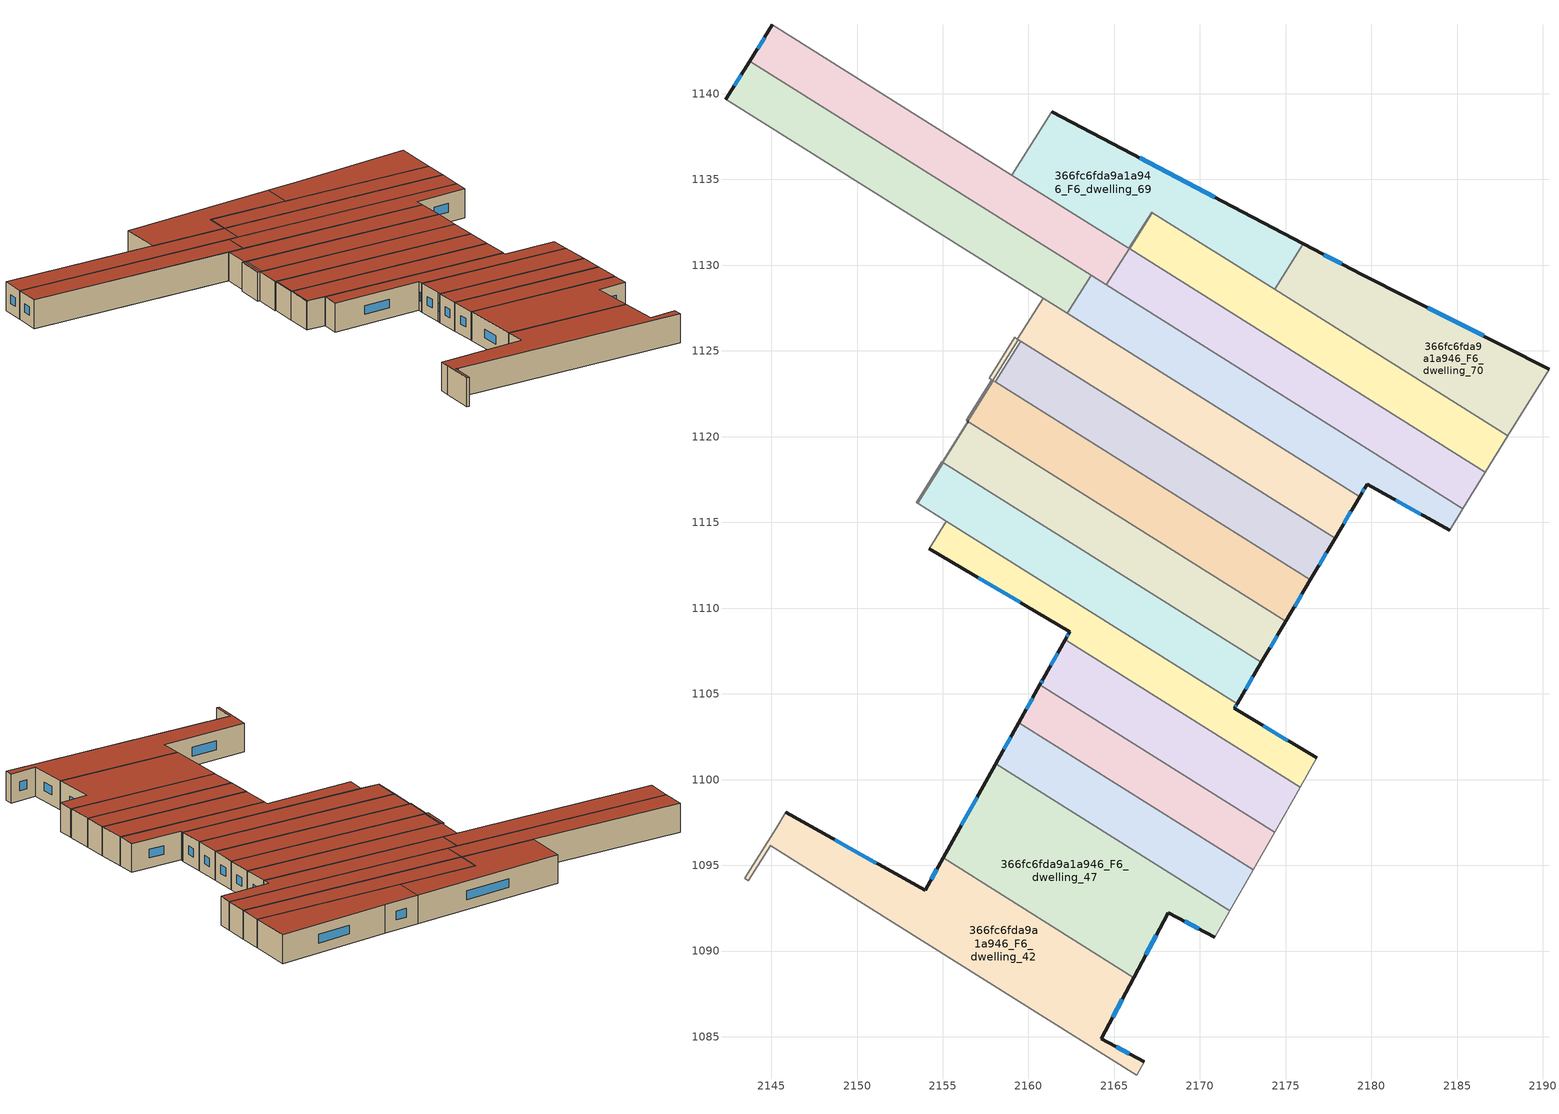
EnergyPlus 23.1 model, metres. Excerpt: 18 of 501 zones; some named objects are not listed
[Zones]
366fc6fda9a1a946_F6_dwelling_42
 floor to 366fc6fda9a1a946_F5_dwelling_42 (EU_floor_Construction): 2166.14,1088.46 2164.24,1084.87 2166.75,1083.54 2166.31,1082.77 2144.98,1096.14 2144.95,1096.16 2143.66,1094.1 2143.44,1094.24 2145.86,1098.09 2153.97,1093.53 2155.03,1095.43 z18
 wall outside (EU_wall_Construction): 2155.03,1095.43 2153.97,1093.53 2145.86,1098.09 / 2166.75,1083.54 2164.24,1084.87 2166.14,1088.46 z18:21
 wall to 366fc6fda9a1a946_F6_dwelling_47 (EU_wall_Construction): 2166.14,1088.46 2155.03,1095.43 z18:21
 wall adiabatic (EU_wall_Construction): 2166.31,1082.77 2166.75,1083.54 z18:21
 wall to 366fc6fda9a1a946_F6_dwelling_37 (EU_wall_Construction): 2143.44,1094.24 2143.66,1094.1 2144.95,1096.16 2144.98,1096.14 z18:21
 wall to 366fc6fda9a1a946_F6_dwelling_39 (EU_wall_Construction): 2145.28,1097.16 2143.44,1094.24 z18:21
 wall to 366fc6fda9a1a946_F6_dwelling_40 (EU_wall_Construction): 2145.21,1096 2166.31,1082.77 z18:21
 wall to 366fc6fda9a1a946_F6_dwelling_35 (EU_wall_Construction): 2144.98,1096.14 2145.21,1096 z18:21
 wall to 366fc6fda9a1a946_F6_dwelling_41 (EU_wall_Construction): 2145.86,1098.09 2145.28,1097.16 z18:21
 window (EU_Window_Construction): 2151.12,1095.13 2148.7,1096.49 / 2154.65,1094.77 2154.34,1094.2 / 2164.9,1086.13 2165.47,1087.2 / 2165.87,1084.01 2165.12,1084.41 z19.05:19.95
 roof outside (EU_roof_Construction): 2166.31,1082.77 2166.75,1083.54 2164.24,1084.87 2166.14,1088.46 2155.03,1095.43 2153.97,1093.53 2145.86,1098.09 2143.44,1094.24 2143.66,1094.1 2144.95,1096.16 2144.98,1096.14 z21
366fc6fda9a1a946_F6_dwelling_47
 floor to 366fc6fda9a1a946_F5_dwelling_47 (EU_floor_Construction): 2171.74,1092.35 2171.72,1092.3 2170.87,1090.8 2168.16,1092.24 2166.14,1088.46 2155.03,1095.43 2158.06,1100.87 2158.09,1100.92 z18
 wall outside (EU_wall_Construction): 2166.14,1088.46 2168.16,1092.24 2170.87,1090.8 / 2158.09,1100.92 2158.06,1100.87 2155.03,1095.43 z18:21
 wall to 366fc6fda9a1a946_F6_dwelling_48 (EU_wall_Construction): 2171.74,1092.35 2158.09,1100.92 z18:21
 wall adiabatic (EU_wall_Construction): 2170.87,1090.8 2171.72,1092.3 2171.74,1092.35 z18:21
 window (EU_Window_Construction): 2169.11,1091.74 2169.92,1091.31 / 2166.85,1089.78 2167.45,1090.92 / 2157,1098.96 2156.09,1097.34 z19.05:19.95
 roof outside (EU_roof_Construction): 2170.87,1090.8 2171.72,1092.3 2171.74,1092.35 2158.09,1100.92 2158.06,1100.87 2155.03,1095.43 2166.14,1088.46 2168.16,1092.24 z21
366fc6fda9a1a946_F6_dwelling_48
 floor to 366fc6fda9a1a946_F5_dwelling_48 (EU_floor_Construction): 2173.11,1094.75 2171.74,1092.35 2158.09,1100.92 2159.44,1103.33 z18
 wall outside (EU_wall_Construction): 2159.44,1103.33 2158.09,1100.92 z18:21
 wall to 366fc6fda9a1a946_F6_dwelling_49 (EU_wall_Construction): 2173.11,1094.75 2159.44,1103.33 z18:21
 wall adiabatic (EU_wall_Construction): 2171.74,1092.35 2173.11,1094.75 z18:21
 window (EU_Window_Construction): 2158.97,1102.48 2158.56,1101.76 z19.05:19.95
 roof outside (EU_roof_Construction): 2171.74,1092.35 2173.11,1094.75 2159.44,1103.33 2158.09,1100.92 z21
366fc6fda9a1a946_F6_dwelling_49
 floor to 366fc6fda9a1a946_F5_dwelling_49 (EU_floor_Construction): 2174.35,1096.94 2173.11,1094.75 2159.44,1103.33 2160.67,1105.53 z18
 wall outside (EU_wall_Construction): 2160.67,1105.53 2159.44,1103.33 z18:21
 wall to 366fc6fda9a1a946_F6_dwelling_50 (EU_wall_Construction): 2174.35,1096.94 2160.67,1105.53 z18:21
 wall adiabatic (EU_wall_Construction): 2173.11,1094.75 2174.35,1096.94 z18:21
 window (EU_Window_Construction): 2160.24,1104.75 2159.87,1104.1 z19.05:19.95
 roof outside (EU_roof_Construction): 2173.11,1094.75 2174.35,1096.94 2160.67,1105.53 2159.44,1103.33 z21
366fc6fda9a1a946_F6_dwelling_50
 floor to 366fc6fda9a1a946_F5_dwelling_50 (EU_floor_Construction): 2175.84,1099.57 2174.35,1096.94 2160.67,1105.53 2160.86,1105.87 2162.14,1108.16 z18
 wall outside (EU_wall_Construction): 2162.14,1108.16 2160.86,1105.87 2160.67,1105.53 z18:21
 wall to 366fc6fda9a1a946_F6_dwelling_52 (EU_wall_Construction): 2175.84,1099.57 2162.14,1108.16 z18:21
 wall adiabatic (EU_wall_Construction): 2174.35,1096.94 2175.84,1099.57 z18:21
 window (EU_Window_Construction): 2160.8,1105.75 2160.74,1105.65 / 2161.69,1107.36 2161.31,1106.68 z19.05:19.95
 roof outside (EU_roof_Construction): 2174.35,1096.94 2175.84,1099.57 2162.14,1108.16 2160.86,1105.87 2160.67,1105.53 z21
366fc6fda9a1a946_F6_dwelling_52
 floor to 366fc6fda9a1a946_F5_dwelling_52 (EU_floor_Construction): 2172.16,1104.43 2172.01,1104.16 2176.81,1101.26 2175.84,1099.57 2162.14,1108.16 2162.41,1108.63 2154.2,1113.47 2155.2,1115.06 z18
 wall outside (EU_wall_Construction): 2154.2,1113.47 2162.41,1108.63 2162.14,1108.16 / 2176.81,1101.26 2172.01,1104.16 2172.16,1104.43 z18:21
 wall to 366fc6fda9a1a946_F6_dwelling_51 (EU_wall_Construction): 2155.2,1115.06 2154.2,1113.47 z18:21
 wall adiabatic (EU_wall_Construction): 2175.84,1099.57 2176.81,1101.26 z18:21
 wall to 366fc6fda9a1a946_F6_dwelling_54 (EU_wall_Construction): 2172.16,1104.43 2155.2,1115.06 z18:21
 window (EU_Window_Construction): 2157.08,1111.77 2159.53,1110.33 / 2172.06,1104.26 2172.11,1104.33 / 2175.12,1102.28 2173.69,1103.15 / 2162.31,1108.47 2162.23,1108.33 z19.05:19.95
 roof outside (EU_roof_Construction): 2175.84,1099.57 2176.81,1101.26 2172.01,1104.16 2172.16,1104.43 2155.2,1115.06 2154.2,1113.47 2162.41,1108.63 2162.14,1108.16 z21
366fc6fda9a1a946_F6_dwelling_54
 floor to 366fc6fda9a1a946_F5_dwelling_54 (EU_floor_Construction): 2173.59,1106.83 2172.16,1104.43 2153.53,1116.11 2155.02,1118.48 z18
 wall outside (EU_wall_Construction): 2172.16,1104.43 2173.59,1106.83 z18:21
 wall to 366fc6fda9a1a946_F6_dwelling_56 (EU_wall_Construction): 2173.59,1106.83 2155.02,1118.48 2153.53,1116.11 z18:21
 wall to 366fc6fda9a1a946_F6_dwelling_51 (EU_wall_Construction): 2153.53,1116.11 2155.2,1115.06 z18:21
 window (EU_Window_Construction): 2172.66,1105.27 2173.09,1105.99 z19.05:19.95
 roof outside (EU_roof_Construction): 2172.16,1104.43 2173.59,1106.83 2155.02,1118.48 2153.53,1116.11 z21
366fc6fda9a1a946_F6_dwelling_56
 floor to 366fc6fda9a1a946_F5_dwelling_56 (EU_floor_Construction): 2175.02,1109.24 2173.59,1106.83 2155.02,1118.48 2153.53,1116.11 2153.51,1116.12 2156.49,1120.87 z18
 wall outside (EU_wall_Construction): 2173.59,1106.83 2175.02,1109.24 z18:21
 wall to 366fc6fda9a1a946_F6_dwelling_58 (EU_wall_Construction): 2175.02,1109.24 2156.49,1120.87 2153.51,1116.12 z18:21
 wall to 366fc6fda9a1a946_F6_dwelling_51 (EU_wall_Construction): 2153.51,1116.12 2153.53,1116.11 z18:21
 window (EU_Window_Construction): 2174.09,1107.68 2174.51,1108.4 z19.05:19.95
 roof outside (EU_roof_Construction): 2173.59,1106.83 2175.02,1109.24 2156.49,1120.87 2153.51,1116.12 2153.53,1116.11 2155.02,1118.48 z21
366fc6fda9a1a946_F6_dwelling_58
 floor to 366fc6fda9a1a946_F5_dwelling_58 (EU_floor_Construction): 2176.44,1111.66 2175.02,1109.24 2156.47,1120.88 2156.49,1120.87 2153.51,1116.12 2153.45,1116.16 2154.94,1118.53 2154.97,1118.51 2157.94,1123.26 z18
 wall outside (EU_wall_Construction): 2175.02,1109.24 2176.44,1111.66 / 2156.49,1120.87 2156.47,1120.88 2156.49,1120.87 z18:21
 wall to 366fc6fda9a1a946_F6_dwelling_53 (EU_wall_Construction): 2154.94,1118.53 2153.45,1116.16 z18:21
 wall to 366fc6fda9a1a946_F6_dwelling_55 (EU_wall_Construction): 2158.06,1123.19 2157.94,1123.26 2154.97,1118.51 2154.94,1118.53 z18:21
 wall to 366fc6fda9a1a946_F6_dwelling_60 (EU_wall_Construction): 2176.44,1111.66 2158.06,1123.19 z18:21
 wall to 366fc6fda9a1a946_F6_dwelling_51 (EU_wall_Construction): 2153.46,1116.16 2153.51,1116.12 z18:21
 window (EU_Window_Construction): 2175.52,1110.09 2175.94,1110.81 z19.05:19.95
 roof outside (EU_roof_Construction): 2175.02,1109.24 2176.44,1111.66 2157.94,1123.26 2154.97,1118.51 2154.94,1118.53 2153.45,1116.16 2153.51,1116.12 2156.49,1120.87 2156.47,1120.88 z21
366fc6fda9a1a946_F6_dwelling_60
 floor to 366fc6fda9a1a946_F5_dwelling_60 (EU_floor_Construction): 2177.88,1114.08 2176.44,1111.66 2158.06,1123.19 2159.55,1125.57 z18
 wall outside (EU_wall_Construction): 2176.44,1111.66 2177.88,1114.08 z18:21
 wall to 366fc6fda9a1a946_F6_dwelling_55 (EU_wall_Construction): 2159.55,1125.57 2158.06,1123.19 z18:21
 wall to 366fc6fda9a1a946_F6_dwelling_62 (EU_wall_Construction): 2177.88,1114.08 2159.55,1125.57 z18:21
 window (EU_Window_Construction): 2176.95,1112.51 2177.37,1113.23 z19.05:19.95
 roof outside (EU_roof_Construction): 2176.44,1111.66 2177.88,1114.08 2159.55,1125.57 2158.06,1123.19 z21
366fc6fda9a1a946_F6_dwelling_62
 floor to 366fc6fda9a1a946_F5_dwelling_62 (EU_floor_Construction): 2179.31,1116.5 2177.88,1114.08 2159.41,1125.66 2156.42,1120.91 2156.36,1120.94 2157.85,1123.32 2157.71,1123.41 2159.2,1125.79 2159.36,1125.69 2160.85,1128.08 2160.87,1128.07 z18
 wall outside (EU_wall_Construction): 2177.88,1114.08 2179.31,1116.5 z18:21
 wall to 366fc6fda9a1a946_F6_dwelling_57 (EU_wall_Construction): 2157.71,1123.41 2157.85,1123.32 2156.36,1120.94 z18:21
 wall to 366fc6fda9a1a946_F6_dwelling_59 (EU_wall_Construction): 2159.2,1125.79 2157.71,1123.41 z18:21
 wall to 366fc6fda9a1a946_F6_dwelling_61 (EU_wall_Construction): 2160.85,1128.08 2159.36,1125.69 2159.2,1125.79 z18:21
 wall to 366fc6fda9a1a946_F6_dwelling_55 (EU_wall_Construction): 2156.36,1120.94 2156.42,1120.91 2159.41,1125.66 2159.55,1125.57 z18:21
 wall to 366fc6fda9a1a946_F6_dwelling_64 (EU_wall_Construction): 2179.31,1116.5 2162.27,1127.19 z18:21
 wall to 366fc6fda9a1a946_F6_dwelling_63 (EU_wall_Construction): 2162.27,1127.19 2160.87,1128.07 2160.85,1128.08 z18:21
 window (EU_Window_Construction): 2178.38,1114.93 2178.81,1115.65 z19.05:19.95
 roof outside (EU_roof_Construction): 2177.88,1114.08 2179.31,1116.5 2160.87,1128.07 2160.85,1128.08 2159.36,1125.69 2159.2,1125.79 2157.71,1123.41 2157.85,1123.32 2156.36,1120.94 2156.42,1120.91 2159.41,1125.66 z21
366fc6fda9a1a946_F6_dwelling_63
 floor to 366fc6fda9a1a946_F5_dwelling_63 (EU_floor_Construction): 2163.66,1129.4 2162.27,1127.19 2142.36,1139.67 2143.74,1141.89 z18
 wall outside (EU_wall_Construction): 2143.74,1141.89 2142.36,1139.67 z18:21
 wall to 366fc6fda9a1a946_F6_dwelling_64 (EU_wall_Construction): 2162.27,1127.19 2163.66,1129.4 z18:21
 wall to 366fc6fda9a1a946_F6_dwelling_61 (EU_wall_Construction): 2142.36,1139.67 2160.85,1128.08 z18:21
 wall to 366fc6fda9a1a946_F6_dwelling_65 (EU_wall_Construction): 2163.66,1129.4 2143.74,1141.89 z18:21
 window (EU_Window_Construction): 2143.26,1141.11 2142.84,1140.45 z19.05:19.95
 roof outside (EU_roof_Construction): 2162.27,1127.19 2163.66,1129.4 2143.74,1141.89 2142.36,1139.67 z21
366fc6fda9a1a946_F6_dwelling_64
 floor to 366fc6fda9a1a946_F5_dwelling_64 (EU_floor_Construction): 2179.75,1117.23 2179.31,1116.5 2162.27,1127.19 2163.66,1129.4 2185.33,1115.8 2184.56,1114.54 z18
 wall outside (EU_wall_Construction): 2179.31,1116.5 2179.75,1117.23 2184.56,1114.54 z18:21
 wall adiabatic (EU_wall_Construction): 2184.56,1114.54 2185.33,1115.8 z18:21
 wall to 366fc6fda9a1a946_F6_dwelling_66 (EU_wall_Construction): 2185.33,1115.8 2164.53,1128.85 z18:21
 wall to 366fc6fda9a1a946_F6_dwelling_65 (EU_wall_Construction): 2164.53,1128.85 2163.66,1129.4 z18:21
 window (EU_Window_Construction): 2181.43,1116.29 2182.87,1115.49 / 2179.46,1116.76 2179.59,1116.98 z19.05:19.95
 roof outside (EU_roof_Construction): 2184.56,1114.54 2185.33,1115.8 2163.66,1129.4 2162.27,1127.19 2179.31,1116.5 2179.75,1117.23 z21
366fc6fda9a1a946_F6_dwelling_65
 floor to 366fc6fda9a1a946_F5_dwelling_65 (EU_floor_Construction): 2167.19,1133.09 2167.23,1133.07 2165.9,1130.95 2165.86,1130.97 2164.53,1128.85 2143.74,1141.89 2145.07,1144.01 2165.85,1130.98 z18
 wall outside (EU_wall_Construction): 2145.07,1144.01 2143.74,1141.89 z18:21
 wall to 366fc6fda9a1a946_F6_dwelling_68 (EU_wall_Construction): 2165.9,1130.95 2167.23,1133.07 z18:21
 wall to 366fc6fda9a1a946_F6_dwelling_66 (EU_wall_Construction): 2164.53,1128.85 2165.86,1130.97 2165.9,1130.95 z18:21
 wall to 366fc6fda9a1a946_F6_dwelling_67 (EU_wall_Construction): 2159.03,1135.26 2145.07,1144.01 z18:21
 wall to 366fc6fda9a1a946_F6_dwelling_69 (EU_wall_Construction): 2167.23,1133.07 2167.19,1133.09 2165.85,1130.98 2159.03,1135.26 z18:21
 window (EU_Window_Construction): 2144.61,1143.27 2144.21,1142.64 z19.05:19.95
 roof outside (EU_roof_Construction): 2165.9,1130.95 2167.23,1133.07 2167.19,1133.09 2165.85,1130.98 2145.07,1144.01 2143.74,1141.89 2164.53,1128.85 2165.86,1130.97 z21
366fc6fda9a1a946_F6_dwelling_66
 floor to 366fc6fda9a1a946_F5_dwelling_66 (EU_floor_Construction): 2186.65,1117.93 2185.33,1115.8 2164.53,1128.85 2165.86,1130.97 z18
 wall adiabatic (EU_wall_Construction): 2185.33,1115.8 2186.65,1117.93 z18:21
 wall to 366fc6fda9a1a946_F6_dwelling_68 (EU_wall_Construction): 2186.65,1117.93 2165.9,1130.95 z18:21
 roof outside (EU_roof_Construction): 2185.33,1115.8 2186.65,1117.93 2165.86,1130.97 2164.53,1128.85 z21
366fc6fda9a1a946_F6_dwelling_68
 floor to 366fc6fda9a1a946_F5_dwelling_68 (EU_floor_Construction): 2187.96,1120.06 2186.65,1117.93 2165.9,1130.95 2167.23,1133.07 z18
 wall adiabatic (EU_wall_Construction): 2186.65,1117.93 2187.96,1120.06 z18:21
 wall to 366fc6fda9a1a946_F6_dwelling_70 (EU_wall_Construction): 2187.96,1120.06 2174.35,1128.6 z18:21
 wall to 366fc6fda9a1a946_F6_dwelling_69 (EU_wall_Construction): 2174.35,1128.6 2167.23,1133.07 z18:21
 roof outside (EU_roof_Construction): 2186.65,1117.93 2187.96,1120.06 2167.23,1133.07 2165.9,1130.95 z21
366fc6fda9a1a946_F6_dwelling_69
 floor to 366fc6fda9a1a946_F5_dwelling_69 (EU_floor_Construction): 2176.01,1131.26 2174.35,1128.6 2167.18,1133.1 2165.85,1130.98 2159.03,1135.26 2161.35,1138.95 z18
 wall outside (EU_wall_Construction): 2176.01,1131.26 2161.35,1138.95 z18:21
 wall to 366fc6fda9a1a946_F6_dwelling_67 (EU_wall_Construction): 2161.35,1138.95 2159.03,1135.26 z18:21
 wall to 366fc6fda9a1a946_F6_dwelling_70 (EU_wall_Construction): 2174.35,1128.6 2176.01,1131.26 z18:21
 window (EU_Window_Construction): 2170.87,1133.96 2166.49,1136.26 z19.05:19.95
 roof outside (EU_roof_Construction): 2174.35,1128.6 2176.01,1131.26 2161.35,1138.95 2159.03,1135.26 2165.85,1130.98 2167.18,1133.1 z21
366fc6fda9a1a946_F6_dwelling_70
 floor to 366fc6fda9a1a946_F5_dwelling_70 (EU_floor_Construction): 2190.36,1123.94 2187.96,1120.06 2174.35,1128.6 2176.01,1131.26 2179.48,1129.44 z18
 wall outside (EU_wall_Construction): 2190.36,1123.94 2179.48,1129.44 2176.01,1131.26 z18:21
 wall adiabatic (EU_wall_Construction): 2187.96,1120.06 2190.36,1123.94 z18:21
 window (EU_Window_Construction): 2178.26,1130.08 2177.23,1130.62 / 2186.54,1125.87 2183.29,1127.51 z19.05:19.95
 roof outside (EU_roof_Construction): 2187.96,1120.06 2190.36,1123.94 2179.48,1129.44 2176.01,1131.26 2174.35,1128.6 z21
[Building]
EU S2 Campaign: North Axis=0; Terrain=City; Solar Distribution=FullExterior
[Site:Location]
Bologna: Latitude=44.5; Longitude=11.25; Time Zone=1; Elevation=37
[SizingPeriod:WeatherFileDays]
AnnualSizingPeriod: Begin Month=1; Begin Day of Month=1; End Month=12; End Day of Month=31; Day of Week for Start Day=Monday; Use Weather File Daylight Saving Period=No; Use Weather File Rain and Snow Indicators=No
[MATERIAL]
EU_InternalMass_Material: Roughness=MediumRough; Thickness=0.1; Conductivity=1; Density=1800; Specific Heat=900; Thermal Absorptance=0.9; Solar Absorptance=0.7; Visible Absorptance=0.7
[MATERIAL:NOMASS] Roughness=MediumRough; Thermal Absorptance=0.9; Solar Absorptance=0.7; Visible Absorptance=0.7
Name | Thermal Resistance
EU_wall_NoMass | 0.890213
EU_roof_NoMass | 0.636128
EU_floor_NoMass | 0.79516
[WINDOWMATERIAL:SIMPLEGLAZINGSYSTEM]
EU_Window_SimpleGlazing: UFactor=4.49146; Solar Heat Gain Coefficient=0.85; Visible Transmittance=0.85
[CONSTRUCTION]
EU_wall_Construction: EU_wall_NoMass
EU_roof_Construction: EU_roof_NoMass
EU_floor_Construction: EU_floor_NoMass
EU_Window_Construction: EU_Window_SimpleGlazing
EU_InternalMass_Construction: EU_InternalMass_Material
[ZONE] Type=1; Multiplier=1; Ceiling Height=autocalculate; Floor Area=autocalculate; Part of Total Floor Area=Yes
Name | Volume
366fc6fda9a1a946_F6_dwelling_42 | 261.14
366fc6fda9a1a946_F6_dwelling_47 | 263.476
366fc6fda9a1a946_F6_dwelling_48 | 133.501
366fc6fda9a1a946_F6_dwelling_49 | 121.73
366fc6fda9a1a946_F6_dwelling_50 | 146.29
366fc6fda9a1a946_F6_dwelling_52 | 150.259
366fc6fda9a1a946_F6_dwelling_54 | 184.268
366fc6fda9a1a946_F6_dwelling_56 | 184.206
366fc6fda9a1a946_F6_dwelling_58 | 184.934
366fc6fda9a1a946_F6_dwelling_60 | 182.648
366fc6fda9a1a946_F6_dwelling_62 | 186.833
366fc6fda9a1a946_F6_dwelling_63 | 184.277
366fc6fda9a1a946_F6_dwelling_64 | 184.258
366fc6fda9a1a946_F6_dwelling_65 | 184.606
366fc6fda9a1a946_F6_dwelling_66 | 184.24
366fc6fda9a1a946_F6_dwelling_68 | 183.841
366fc6fda9a1a946_F6_dwelling_69 | 184.23
366fc6fda9a1a946_F6_dwelling_70 | 184.222
[INTERNALMASS] Construction=EU_InternalMass_Construction
Name | Zone or ZoneList | Surface Area
366fc6fda9a1a946_F6_dwelling_42_EU_InternalMass | 366fc6fda9a1a946_F6_dwelling_42 | 87.0451
366fc6fda9a1a946_F6_dwelling_47_EU_InternalMass | 366fc6fda9a1a946_F6_dwelling_47 | 87.8268
366fc6fda9a1a946_F6_dwelling_48_EU_InternalMass | 366fc6fda9a1a946_F6_dwelling_48 | 44.5012
366fc6fda9a1a946_F6_dwelling_49_EU_InternalMass | 366fc6fda9a1a946_F6_dwelling_49 | 40.5731
366fc6fda9a1a946_F6_dwelling_50_EU_InternalMass | 366fc6fda9a1a946_F6_dwelling_50 | 48.7591
366fc6fda9a1a946_F6_dwelling_52_EU_InternalMass | 366fc6fda9a1a946_F6_dwelling_52 | 50.0932
366fc6fda9a1a946_F6_dwelling_54_EU_InternalMass | 366fc6fda9a1a946_F6_dwelling_54 | 61.4221
366fc6fda9a1a946_F6_dwelling_56_EU_InternalMass | 366fc6fda9a1a946_F6_dwelling_56 | 61.4022
366fc6fda9a1a946_F6_dwelling_58_EU_InternalMass | 366fc6fda9a1a946_F6_dwelling_58 | 61.6416
366fc6fda9a1a946_F6_dwelling_60_EU_InternalMass | 366fc6fda9a1a946_F6_dwelling_60 | 60.8909
366fc6fda9a1a946_F6_dwelling_62_EU_InternalMass | 366fc6fda9a1a946_F6_dwelling_62 | 62.2725
366fc6fda9a1a946_F6_dwelling_63_EU_InternalMass | 366fc6fda9a1a946_F6_dwelling_63 | 61.4256
366fc6fda9a1a946_F6_dwelling_64_EU_InternalMass | 366fc6fda9a1a946_F6_dwelling_64 | 61.4186
366fc6fda9a1a946_F6_dwelling_65_EU_InternalMass | 366fc6fda9a1a946_F6_dwelling_65 | 61.5439
366fc6fda9a1a946_F6_dwelling_66_EU_InternalMass | 366fc6fda9a1a946_F6_dwelling_66 | 61.4135
366fc6fda9a1a946_F6_dwelling_68_EU_InternalMass | 366fc6fda9a1a946_F6_dwelling_68 | 61.2708
366fc6fda9a1a946_F6_dwelling_69_EU_InternalMass | 366fc6fda9a1a946_F6_dwelling_69 | 61.4102
366fc6fda9a1a946_F6_dwelling_70_EU_InternalMass | 366fc6fda9a1a946_F6_dwelling_70 | 61.4075
[OTHEREQUIPMENT] Fuel Type=Electricity; Design Level Calculation Method=Watts/Area; Power per Zone Floor Area=1; Fraction Latent=0; Fraction Radiant=0; Fraction Lost=0; Carbon Dioxide Generation Rate=0; EndUse Subcategory=EU_Step8_InternalGains
Name | Zone or ZoneList or Space or SpaceList | Schedule
EU_Step8_InternalGain_366fc6fda9a1a946_F6_dwelling_42_f000 | 366fc6fda9a1a946_F6_dwelling_42 | EU_Step8_GainSchedule_366fc6fda9a1a946_F6_dwelling_42_f000
EU_Step8_InternalGain_366fc6fda9a1a946_F6_dwelling_47_f000 | 366fc6fda9a1a946_F6_dwelling_47 | EU_Step8_GainSchedule_366fc6fda9a1a946_F6_dwelling_47_f000
EU_Step8_InternalGain_366fc6fda9a1a946_F6_dwelling_48_f000 | 366fc6fda9a1a946_F6_dwelling_48 | EU_Step8_GainSchedule_366fc6fda9a1a946_F6_dwelling_48_f000
EU_Step8_InternalGain_366fc6fda9a1a946_F6_dwelling_49_f000 | 366fc6fda9a1a946_F6_dwelling_49 | EU_Step8_GainSchedule_366fc6fda9a1a946_F6_dwelling_49_f000
EU_Step8_InternalGain_366fc6fda9a1a946_F6_dwelling_50_f000 | 366fc6fda9a1a946_F6_dwelling_50 | EU_Step8_GainSchedule_366fc6fda9a1a946_F6_dwelling_50_f000
EU_Step8_InternalGain_366fc6fda9a1a946_F6_dwelling_52_f000 | 366fc6fda9a1a946_F6_dwelling_52 | EU_Step8_GainSchedule_366fc6fda9a1a946_F6_dwelling_52_f000
EU_Step8_InternalGain_366fc6fda9a1a946_F6_dwelling_54_f000 | 366fc6fda9a1a946_F6_dwelling_54 | EU_Step8_GainSchedule_366fc6fda9a1a946_F6_dwelling_54_f000
EU_Step8_InternalGain_366fc6fda9a1a946_F6_dwelling_56_f000 | 366fc6fda9a1a946_F6_dwelling_56 | EU_Step8_GainSchedule_366fc6fda9a1a946_F6_dwelling_56_f000
EU_Step8_InternalGain_366fc6fda9a1a946_F6_dwelling_58_f000 | 366fc6fda9a1a946_F6_dwelling_58 | EU_Step8_GainSchedule_366fc6fda9a1a946_F6_dwelling_58_f000
EU_Step8_InternalGain_366fc6fda9a1a946_F6_dwelling_60_f000 | 366fc6fda9a1a946_F6_dwelling_60 | EU_Step8_GainSchedule_366fc6fda9a1a946_F6_dwelling_60_f000
EU_Step8_InternalGain_366fc6fda9a1a946_F6_dwelling_62_f000 | 366fc6fda9a1a946_F6_dwelling_62 | EU_Step8_GainSchedule_366fc6fda9a1a946_F6_dwelling_62_f000
EU_Step8_InternalGain_366fc6fda9a1a946_F6_dwelling_63_f000 | 366fc6fda9a1a946_F6_dwelling_63 | EU_Step8_GainSchedule_366fc6fda9a1a946_F6_dwelling_63_f000
EU_Step8_InternalGain_366fc6fda9a1a946_F6_dwelling_64_f000 | 366fc6fda9a1a946_F6_dwelling_64 | EU_Step8_GainSchedule_366fc6fda9a1a946_F6_dwelling_64_f000
EU_Step8_InternalGain_366fc6fda9a1a946_F6_dwelling_65_f000 | 366fc6fda9a1a946_F6_dwelling_65 | EU_Step8_GainSchedule_366fc6fda9a1a946_F6_dwelling_65_f000
EU_Step8_InternalGain_366fc6fda9a1a946_F6_dwelling_66_f000 | 366fc6fda9a1a946_F6_dwelling_66 | EU_Step8_GainSchedule_366fc6fda9a1a946_F6_dwelling_66_f000
EU_Step8_InternalGain_366fc6fda9a1a946_F6_dwelling_68_f000 | 366fc6fda9a1a946_F6_dwelling_68 | EU_Step8_GainSchedule_366fc6fda9a1a946_F6_dwelling_68_f000
EU_Step8_InternalGain_366fc6fda9a1a946_F6_dwelling_69_f000 | 366fc6fda9a1a946_F6_dwelling_69 | EU_Step8_GainSchedule_366fc6fda9a1a946_F6_dwelling_69_f000
EU_Step8_InternalGain_366fc6fda9a1a946_F6_dwelling_70_f000 | 366fc6fda9a1a946_F6_dwelling_70 | EU_Step8_GainSchedule_366fc6fda9a1a946_F6_dwelling_70_f000
[ZONEVENTILATION:DESIGNFLOWRATE] Schedule=EU_AlwaysOn; Design Flow Rate Calculation Method=AirChanges/Hour; Air Changes per Hour=0.718634; Ventilation Type=Natural; Fan Pressure Rise=0; Fan Total Efficiency=1; Constant Term Coefficient=1; Temperature Term Coefficient=0; Velocity Term Coefficient=0; Velocity Squared Term Coefficient=0; Minimum Indoor Temperature=-100; Maximum Indoor Temperature=100; Delta Temperature=-100; Minimum Outdoor Temperature=-100; Maximum Outdoor Temperature=100; Maximum Wind Speed=40
Name | Zone or ZoneList or Space or SpaceList
EU_ConstantAir_366fc6fda9a1a946_F6_dwelling_42 | 366fc6fda9a1a946_F6_dwelling_42
EU_ConstantAir_366fc6fda9a1a946_F6_dwelling_47 | 366fc6fda9a1a946_F6_dwelling_47
EU_ConstantAir_366fc6fda9a1a946_F6_dwelling_48 | 366fc6fda9a1a946_F6_dwelling_48
EU_ConstantAir_366fc6fda9a1a946_F6_dwelling_49 | 366fc6fda9a1a946_F6_dwelling_49
EU_ConstantAir_366fc6fda9a1a946_F6_dwelling_50 | 366fc6fda9a1a946_F6_dwelling_50
EU_ConstantAir_366fc6fda9a1a946_F6_dwelling_52 | 366fc6fda9a1a946_F6_dwelling_52
EU_ConstantAir_366fc6fda9a1a946_F6_dwelling_54 | 366fc6fda9a1a946_F6_dwelling_54
EU_ConstantAir_366fc6fda9a1a946_F6_dwelling_56 | 366fc6fda9a1a946_F6_dwelling_56
EU_ConstantAir_366fc6fda9a1a946_F6_dwelling_58 | 366fc6fda9a1a946_F6_dwelling_58
EU_ConstantAir_366fc6fda9a1a946_F6_dwelling_60 | 366fc6fda9a1a946_F6_dwelling_60
EU_ConstantAir_366fc6fda9a1a946_F6_dwelling_62 | 366fc6fda9a1a946_F6_dwelling_62
EU_ConstantAir_366fc6fda9a1a946_F6_dwelling_63 | 366fc6fda9a1a946_F6_dwelling_63
EU_ConstantAir_366fc6fda9a1a946_F6_dwelling_64 | 366fc6fda9a1a946_F6_dwelling_64
EU_ConstantAir_366fc6fda9a1a946_F6_dwelling_65 | 366fc6fda9a1a946_F6_dwelling_65
EU_ConstantAir_366fc6fda9a1a946_F6_dwelling_66 | 366fc6fda9a1a946_F6_dwelling_66
EU_ConstantAir_366fc6fda9a1a946_F6_dwelling_68 | 366fc6fda9a1a946_F6_dwelling_68
EU_ConstantAir_366fc6fda9a1a946_F6_dwelling_69 | 366fc6fda9a1a946_F6_dwelling_69
EU_ConstantAir_366fc6fda9a1a946_F6_dwelling_70 | 366fc6fda9a1a946_F6_dwelling_70
[HVACTEMPLATE:ZONE:IDEALLOADSAIRSYSTEM] System Availability Schedule=EU_AlwaysOn; Maximum Heating Supply Air Temperature=50; Minimum Cooling Supply Air Temperature=13; Maximum Heating Supply Air Humidity Ratio=0.0156; Minimum Cooling Supply Air Humidity Ratio=0.0077; Heating Limit=NoLimit; Cooling Limit=NoLimit; Heating Availability Schedule=EU_AlwaysOn; Cooling Availability Schedule=EU_CoolingOff; Dehumidification Control Type=ConstantSensibleHeatRatio; Cooling Sensible Heat Ratio=0.7; Dehumidification Setpoint=60; Humidification Control Type=None; Humidification Setpoint=30; Outdoor Air Method=None; Outdoor Air Flow Rate per Person=0.00944; Outdoor Air Flow Rate per Zone Floor Area=0; Outdoor Air Flow Rate per Zone=0; Demand Controlled Ventilation Type=None; Outdoor Air Economizer Type=NoEconomizer; Heat Recovery Type=None; Sensible Heat Recovery Effectiveness=0.7; Latent Heat Recovery Effectiveness=0.65
Name | Template Thermostat
366fc6fda9a1a946_F6_dwelling_42 | EU_HeatOnly_366fc6fda9a1a946_F6_dwelling_42
366fc6fda9a1a946_F6_dwelling_47 | EU_HeatOnly_366fc6fda9a1a946_F6_dwelling_47
366fc6fda9a1a946_F6_dwelling_48 | EU_HeatOnly_366fc6fda9a1a946_F6_dwelling_48
366fc6fda9a1a946_F6_dwelling_49 | EU_HeatOnly_366fc6fda9a1a946_F6_dwelling_49
366fc6fda9a1a946_F6_dwelling_50 | EU_HeatOnly_366fc6fda9a1a946_F6_dwelling_50
366fc6fda9a1a946_F6_dwelling_52 | EU_HeatOnly_366fc6fda9a1a946_F6_dwelling_52
366fc6fda9a1a946_F6_dwelling_54 | EU_HeatOnly_366fc6fda9a1a946_F6_dwelling_54
366fc6fda9a1a946_F6_dwelling_56 | EU_HeatOnly_366fc6fda9a1a946_F6_dwelling_56
366fc6fda9a1a946_F6_dwelling_58 | EU_HeatOnly_366fc6fda9a1a946_F6_dwelling_58
366fc6fda9a1a946_F6_dwelling_60 | EU_HeatOnly_366fc6fda9a1a946_F6_dwelling_60
366fc6fda9a1a946_F6_dwelling_62 | EU_HeatOnly_366fc6fda9a1a946_F6_dwelling_62
366fc6fda9a1a946_F6_dwelling_63 | EU_HeatOnly_366fc6fda9a1a946_F6_dwelling_63
366fc6fda9a1a946_F6_dwelling_64 | EU_HeatOnly_366fc6fda9a1a946_F6_dwelling_64
366fc6fda9a1a946_F6_dwelling_65 | EU_HeatOnly_366fc6fda9a1a946_F6_dwelling_65
366fc6fda9a1a946_F6_dwelling_66 | EU_HeatOnly_366fc6fda9a1a946_F6_dwelling_66
366fc6fda9a1a946_F6_dwelling_68 | EU_HeatOnly_366fc6fda9a1a946_F6_dwelling_68
366fc6fda9a1a946_F6_dwelling_69 | EU_HeatOnly_366fc6fda9a1a946_F6_dwelling_69
366fc6fda9a1a946_F6_dwelling_70 | EU_HeatOnly_366fc6fda9a1a946_F6_dwelling_70
[SIZING:ZONE] Zone Cooling Design Supply Air Temperature Input Method=SupplyAirTemperature; Zone Cooling Design Supply Air Temperature=13; Zone Heating Design Supply Air Temperature Input Method=SupplyAirTemperature; Zone Heating Design Supply Air Temperature=50; Zone Cooling Design Supply Air Humidity Ratio=0.008; Zone Heating Design Supply Air Humidity Ratio=0.008; Cooling Design Air Flow Method=DesignDay; Cooling Design Air Flow Rate=0; Cooling Minimum Air Flow per Zone Floor Area=0.000762; Cooling Minimum Air Flow=0; Cooling Minimum Air Flow Fraction=0.2; Heating Design Air Flow Method=DesignDay; Heating Design Air Flow Rate=0; Heating Maximum Air Flow per Zone Floor Area=0.002032; Heating Maximum Air Flow=0.141576; Heating Maximum Air Flow Fraction=0.3; Account for Dedicated Outdoor Air System=No; Dedicated Outdoor Air System Control Strategy=NeutralSupplyAir; Dedicated Outdoor Air Low Setpoint Temperature for Design=autosize; Dedicated Outdoor Air High Setpoint Temperature for Design=autosize; Zone Load Sizing Method=Sensible Load Only No Latent Load; Zone Latent Cooling Design Supply Air Humidity Ratio Input Method=HumidityRatioDifference; Zone Cooling Design Supply Air Humidity Ratio Difference=0.005; Zone Latent Heating Design Supply Air Humidity Ratio Input Method=HumidityRatioDifference; Zone Humidification Design Supply Air Humidity Ratio Difference=0.005
366fc6fda9a1a946_F6_dwelling_42; 366fc6fda9a1a946_F6_dwelling_47; 366fc6fda9a1a946_F6_dwelling_48; 366fc6fda9a1a946_F6_dwelling_49; 366fc6fda9a1a946_F6_dwelling_50; 366fc6fda9a1a946_F6_dwelling_52; 366fc6fda9a1a946_F6_dwelling_54; 366fc6fda9a1a946_F6_dwelling_56; 366fc6fda9a1a946_F6_dwelling_58; 366fc6fda9a1a946_F6_dwelling_60; 366fc6fda9a1a946_F6_dwelling_62; 366fc6fda9a1a946_F6_dwelling_63; 366fc6fda9a1a946_F6_dwelling_64; 366fc6fda9a1a946_F6_dwelling_65; 366fc6fda9a1a946_F6_dwelling_66; 366fc6fda9a1a946_F6_dwelling_68; 366fc6fda9a1a946_F6_dwelling_69; 366fc6fda9a1a946_F6_dwelling_70
[SCHEDULE:CONSTANT]
Name | Hourly Value
EU_AlwaysOn | 1
EU_CoolingOff | 0
[SCHEDULE:FILE] Column Number=1; Rows to Skip at Top=0; Number of Hours of Data=8760; Column Separator=Comma; Interpolate to Timestep=No; Minutes per Item=60; Adjust Schedule for Daylight Savings=Yes
Name | File
EU_Step8_GainSchedule_366fc6fda9a1a946_F6_dwelling_42_f000 | ../../schedules/366fc6fda9a1a946/366fc6fda9a1a946_F6_dwelling_42_f000_gain.csv
EU_Step8_GainSchedule_366fc6fda9a1a946_F6_dwelling_47_f000 | ../../schedules/366fc6fda9a1a946/366fc6fda9a1a946_F6_dwelling_47_f000_gain.csv
EU_Step8_GainSchedule_366fc6fda9a1a946_F6_dwelling_48_f000 | ../../schedules/366fc6fda9a1a946/366fc6fda9a1a946_F6_dwelling_48_f000_gain.csv
EU_Step8_GainSchedule_366fc6fda9a1a946_F6_dwelling_49_f000 | ../../schedules/366fc6fda9a1a946/366fc6fda9a1a946_F6_dwelling_49_f000_gain.csv
EU_Step8_GainSchedule_366fc6fda9a1a946_F6_dwelling_50_f000 | ../../schedules/366fc6fda9a1a946/366fc6fda9a1a946_F6_dwelling_50_f000_gain.csv
EU_Step8_GainSchedule_366fc6fda9a1a946_F6_dwelling_52_f000 | ../../schedules/366fc6fda9a1a946/366fc6fda9a1a946_F6_dwelling_52_f000_gain.csv
EU_Step8_GainSchedule_366fc6fda9a1a946_F6_dwelling_54_f000 | ../../schedules/366fc6fda9a1a946/366fc6fda9a1a946_F6_dwelling_54_f000_gain.csv
EU_Step8_GainSchedule_366fc6fda9a1a946_F6_dwelling_56_f000 | ../../schedules/366fc6fda9a1a946/366fc6fda9a1a946_F6_dwelling_56_f000_gain.csv
EU_Step8_GainSchedule_366fc6fda9a1a946_F6_dwelling_58_f000 | ../../schedules/366fc6fda9a1a946/366fc6fda9a1a946_F6_dwelling_58_f000_gain.csv
EU_Step8_GainSchedule_366fc6fda9a1a946_F6_dwelling_60_f000 | ../../schedules/366fc6fda9a1a946/366fc6fda9a1a946_F6_dwelling_60_f000_gain.csv
EU_Step8_GainSchedule_366fc6fda9a1a946_F6_dwelling_62_f000 | ../../schedules/366fc6fda9a1a946/366fc6fda9a1a946_F6_dwelling_62_f000_gain.csv
EU_Step8_GainSchedule_366fc6fda9a1a946_F6_dwelling_63_f000 | ../../schedules/366fc6fda9a1a946/366fc6fda9a1a946_F6_dwelling_63_f000_gain.csv
EU_Step8_GainSchedule_366fc6fda9a1a946_F6_dwelling_64_f000 | ../../schedules/366fc6fda9a1a946/366fc6fda9a1a946_F6_dwelling_64_f000_gain.csv
EU_Step8_GainSchedule_366fc6fda9a1a946_F6_dwelling_65_f000 | ../../schedules/366fc6fda9a1a946/366fc6fda9a1a946_F6_dwelling_65_f000_gain.csv
EU_Step8_GainSchedule_366fc6fda9a1a946_F6_dwelling_66_f000 | ../../schedules/366fc6fda9a1a946/366fc6fda9a1a946_F6_dwelling_66_f000_gain.csv
EU_Step8_GainSchedule_366fc6fda9a1a946_F6_dwelling_68_f000 | ../../schedules/366fc6fda9a1a946/366fc6fda9a1a946_F6_dwelling_68_f000_gain.csv
EU_Step8_GainSchedule_366fc6fda9a1a946_F6_dwelling_69_f000 | ../../schedules/366fc6fda9a1a946/366fc6fda9a1a946_F6_dwelling_69_f000_gain.csv
EU_Step8_GainSchedule_366fc6fda9a1a946_F6_dwelling_70_f000 | ../../schedules/366fc6fda9a1a946/366fc6fda9a1a946_F6_dwelling_70_f000_gain.csv
